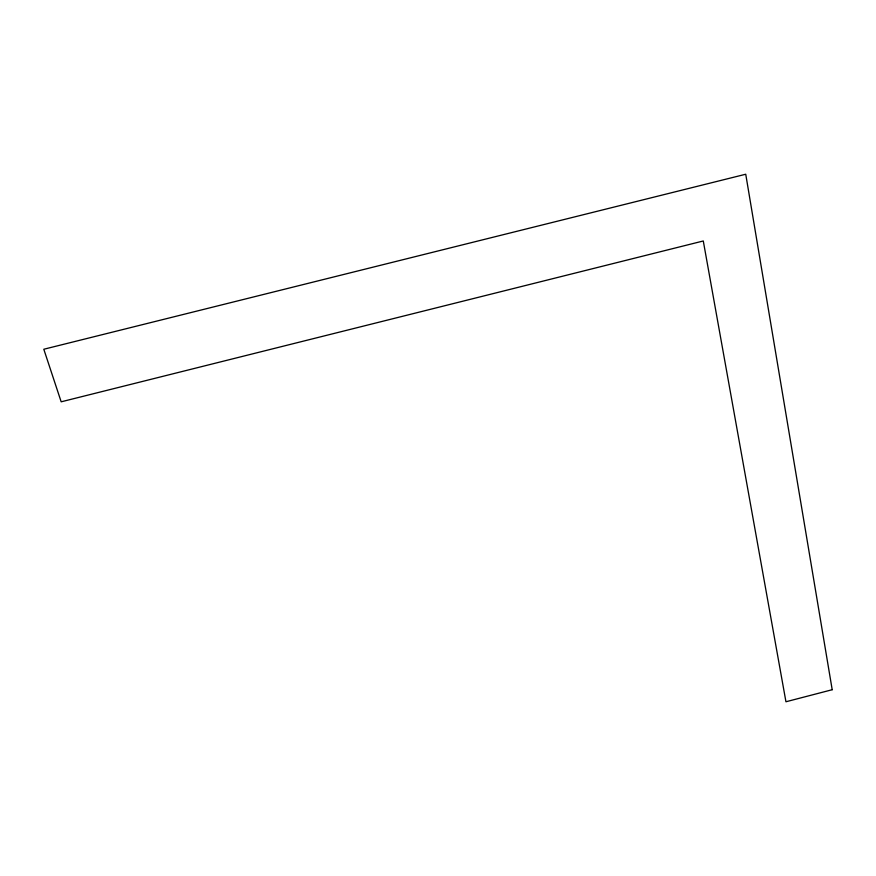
<?xml version="1.0" encoding="UTF-8"?>
<svg xmlns="http://www.w3.org/2000/svg" width="876" height="876" viewBox="0 0 876 876"><rect width="100%" height="100%" fill="white"/><g stroke="black" fill="none" stroke-linecap="round" stroke-linejoin="round"><path stroke-width="1.31" d="M832.2 689.719L785.947 701.764L703.286 240.977L61.178 401.81L43.8 349.25L745.739 174.236L832.2 689.719"/></g></svg>
